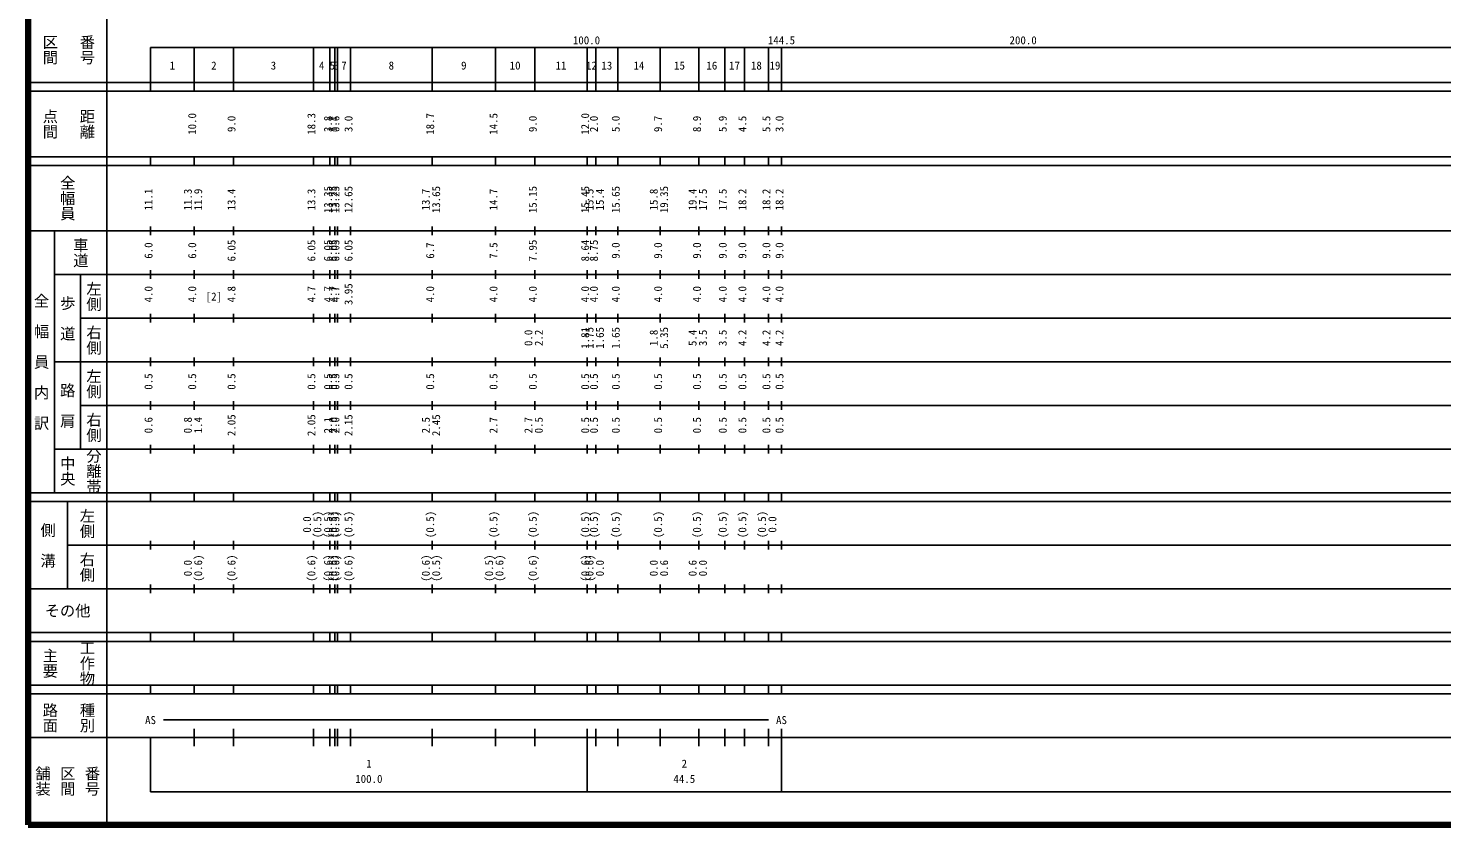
# Model space of a CAD drawing. Units: millimetres on the paper, enlarged 1000 times. Extents: x 40000 to 680000, y 20000 to 380000.
# Drawn here: x 40000 to 363711, y 20000 to 202409 of the extents above; entities that cross this region are included whole.
import ezdxf
from ezdxf.enums import TextEntityAlignment as Align

# ---------------------------------------------------------------- set-up
doc = ezdxf.new("R2010")
doc.units = ezdxf.units.MM
doc.header["$LTSCALE"] = 1000
doc.layers.add('M-TTL', color=2, linetype='Continuous', lineweight=140)
doc.layers.add('M-TTL-BAND', color=7, linetype='Continuous', lineweight=25)
doc.styles.add('@ＭＳ ゴシック', font='')
doc.styles.add('ＭＳ ゴシック', font='')
doc.styles.get('@ＭＳ ゴシック').set_extended_font_data('@MS Gothic')
doc.styles.get('ＭＳ ゴシック').set_extended_font_data('MS Gothic')

msp = doc.modelspace()

# ---------------------------------------------------------------- linework, layer by layer
at = {"layer": 'M-TTL'}
for p, q in [((40000, 380000), (40000, 20000)), ((40000, 20000), (680000, 20000))]:
    msp.add_line(p, q, dxfattribs=at)
at = {"layer": 'M-TTL-BAND'}
for p, q in [((58000, 370000), (58000, 20000)), ((68000, 198000), (579000, 198000)), ((68000, 198000), (68000, 188000)), ((78000, 188000), (78000, 198000)), ((87000, 188000), (87000, 198000)), ((105300, 188000), (105300, 198000)), ((109100, 188000), (109100, 198000)), ((110200, 188000), (110200, 198000)), ((110800, 188000), (110800, 198000)), ((113800, 188000), (113800, 198000)), ((132500, 188000), (132500, 198000)), ((147000, 188000), (147000, 198000)), ((156000, 188000), (156000, 198000)), ((168000, 188000), (168000, 198000)), ((170000, 188000), (170000, 198000)), ((175000, 188000), (175000, 198000)), ((184700, 188000), (184700, 198000)), ((193600, 188000), (193600, 198000)), ((199500, 188000), (199500, 198000)), ((204000, 188000), (204000, 198000)), ((209500, 188000), (209500, 198000)), ((212500, 188000), (212500, 198000)), ((40000, 190000), (579000, 190000)), ((40000, 188000), (579000, 188000)), ((40000, 173000), (579000, 173000)), ((68000, 171000), (68000, 173000)), ((78000, 171000), (78000, 173000)), ((87000, 171000), (87000, 173000)), ((105300, 171000), (105300, 173000)), ((109100, 171000), (109100, 173000)), ((110200, 171000), (110200, 173000)), ((110800, 171000), (110800, 173000)), ((113800, 171000), (113800, 173000)), ((132500, 171000), (132500, 173000)), ((147000, 171000), (147000, 173000)), ((156000, 171000), (156000, 173000)), ((168000, 171000), (168000, 173000)), ((170000, 171000), (170000, 173000)), ((175000, 171000), (175000, 173000)), ((184700, 171000), (184700, 173000)), ((193600, 171000), (193600, 173000)), ((199500, 171000), (199500, 173000)), ((204000, 171000), (204000, 173000)), ((209500, 171000), (209500, 173000)), ((212500, 171000), (212500, 173000)), ((40000, 171000), (579000, 171000)), ((40000, 156000), (579000, 156000)), ((46000, 96000), (46000, 156000)), ((68000, 155000), (68000, 157000)), ((78000, 155000), (78000, 157000)), ((87000, 155000), (87000, 157000)), ((105300, 155000), (105300, 157000)), ((109100, 155000), (109100, 157000)), ((110200, 155000), (110200, 157000)), ((110800, 155000), (110800, 157000)), ((113800, 155000), (113800, 157000)), ((132500, 155000), (132500, 157000)), ((147000, 155000), (147000, 157000)), ((156000, 155000), (156000, 157000)), ((168000, 155000), (168000, 157000)), ((170000, 155000), (170000, 157000)), ((175000, 155000), (175000, 157000)), ((184700, 155000), (184700, 157000)), ((193600, 155000), (193600, 157000)), ((199500, 155000), (199500, 157000)), ((204000, 155000), (204000, 157000)), ((209500, 155000), (209500, 157000)), ((212500, 155000), (212500, 157000)), ((46000, 146000), (579000, 146000)), ((52000, 146000), (52000, 106000)), ((68000, 145000), (68000, 147000)), ((78000, 145000), (78000, 147000)), ((87000, 145000), (87000, 147000)), ((105300, 145000), (105300, 147000)), ((109100, 145000), (109100, 147000)), ((110200, 145000), (110200, 147000)), ((110800, 145000), (110800, 147000)), ((113800, 145000), (113800, 147000)), ((132500, 145000), (132500, 147000)), ((147000, 145000), (147000, 147000)), ((156000, 145000), (156000, 147000)), ((168000, 145000), (168000, 147000)), ((170000, 145000), (170000, 147000)), ((175000, 145000), (175000, 147000)), ((184700, 145000), (184700, 147000)), ((193600, 145000), (193600, 147000)), ((199500, 145000), (199500, 147000)), ((204000, 145000), (204000, 147000)), ((209500, 145000), (209500, 147000)), ((212500, 145000), (212500, 147000)), ((52000, 136000), (579000, 136000)), ((68000, 135000), (68000, 137000)), ((78000, 135000), (78000, 137000)), ((87000, 135000), (87000, 137000)), ((105300, 135000), (105300, 137000)), ((109100, 135000), (109100, 137000)), ((110200, 135000), (110200, 137000)), ((110800, 135000), (110800, 137000)), ((113800, 135000), (113800, 137000)), ((132500, 135000), (132500, 137000)), ((147000, 135000), (147000, 137000)), ((156000, 135000), (156000, 137000)), ((168000, 135000), (168000, 137000)), ((170000, 135000), (170000, 137000)), ((175000, 135000), (175000, 137000)), ((184700, 135000), (184700, 137000)), ((193600, 135000), (193600, 137000)), ((199500, 135000), (199500, 137000)), ((204000, 135000), (204000, 137000)), ((209500, 135000), (209500, 137000)), ((212500, 135000), (212500, 137000)), ((68000, 125000), (68000, 127000)), ((78000, 125000), (78000, 127000)), ((87000, 125000), (87000, 127000)), ((105300, 125000), (105300, 127000)), ((109100, 125000), (109100, 127000)), ((110200, 125000), (110200, 127000)), ((110800, 125000), (110800, 127000)), ((113800, 125000), (113800, 127000)), ((132500, 125000), (132500, 127000)), ((147000, 125000), (147000, 127000)), ((156000, 125000), (156000, 127000)), ((168000, 125000), (168000, 127000)), ((170000, 125000), (170000, 127000)), ((175000, 125000), (175000, 127000)), ((184700, 125000), (184700, 127000)), ((193600, 125000), (193600, 127000)), ((199500, 125000), (199500, 127000)), ((204000, 125000), (204000, 127000)), ((209500, 125000), (209500, 127000)), ((212500, 125000), (212500, 127000)), ((46000, 126000), (579000, 126000)), ((68000, 115000), (68000, 117000)), ((78000, 115000), (78000, 117000)), ((87000, 115000), (87000, 117000)), ((105300, 115000), (105300, 117000)), ((109100, 115000), (109100, 117000)), ((110200, 115000), (110200, 117000)), ((110800, 115000), (110800, 117000)), ((113800, 115000), (113800, 117000)), ((132500, 115000), (132500, 117000)), ((147000, 115000), (147000, 117000)), ((156000, 115000), (156000, 117000)), ((168000, 115000), (168000, 117000)), ((170000, 115000), (170000, 117000)), ((175000, 115000), (175000, 117000)), ((184700, 115000), (184700, 117000)), ((193600, 115000), (193600, 117000)), ((199500, 115000), (199500, 117000)), ((204000, 115000), (204000, 117000)), ((209500, 115000), (209500, 117000)), ((212500, 115000), (212500, 117000)), ((52000, 116000), (579000, 116000)), ((68000, 105000), (68000, 107000)), ((78000, 105000), (78000, 107000)), ((87000, 105000), (87000, 107000)), ((105300, 105000), (105300, 107000)), ((109100, 105000), (109100, 107000)), ((110200, 105000), (110200, 107000)), ((110800, 105000), (110800, 107000)), ((113800, 105000), (113800, 107000)), ((132500, 105000), (132500, 107000)), ((147000, 105000), (147000, 107000)), ((156000, 105000), (156000, 107000)), ((168000, 105000), (168000, 107000)), ((170000, 105000), (170000, 107000)), ((175000, 105000), (175000, 107000)), ((184700, 105000), (184700, 107000)), ((193600, 105000), (193600, 107000)), ((199500, 105000), (199500, 107000)), ((204000, 105000), (204000, 107000)), ((209500, 105000), (209500, 107000)), ((212500, 105000), (212500, 107000)), ((46000, 106000), (579000, 106000)), ((40000, 96000), (579000, 96000)), ((40000, 94000), (579000, 94000)), ((49000, 94000), (49000, 74000)), ((68000, 94000), (68000, 96000)), ((78000, 94000), (78000, 96000)), ((87000, 94000), (87000, 96000)), ((105300, 94000), (105300, 96000)), ((109100, 94000), (109100, 96000)), ((110200, 94000), (110200, 96000)), ((110800, 94000), (110800, 96000)), ((113800, 94000), (113800, 96000)), ((132500, 94000), (132500, 96000)), ((147000, 94000), (147000, 96000)), ((156000, 94000), (156000, 96000)), ((168000, 94000), (168000, 96000)), ((170000, 94000), (170000, 96000)), ((175000, 94000), (175000, 96000)), ((184700, 94000), (184700, 96000)), ((193600, 94000), (193600, 96000)), ((199500, 94000), (199500, 96000)), ((204000, 94000), (204000, 96000)), ((209500, 94000), (209500, 96000)), ((212500, 94000), (212500, 96000)), ((68000, 83000), (68000, 85000)), ((78000, 83000), (78000, 85000)), ((87000, 83000), (87000, 85000)), ((105300, 83000), (105300, 85000)), ((109100, 83000), (109100, 85000)), ((110200, 83000), (110200, 85000)), ((110800, 83000), (110800, 85000)), ((113800, 83000), (113800, 85000)), ((132500, 83000), (132500, 85000)), ((147000, 83000), (147000, 85000)), ((156000, 83000), (156000, 85000)), ((168000, 83000), (168000, 85000)), ((170000, 83000), (170000, 85000)), ((175000, 83000), (175000, 85000)), ((184700, 83000), (184700, 85000)), ((193600, 83000), (193600, 85000)), ((199500, 83000), (199500, 85000)), ((204000, 83000), (204000, 85000)), ((209500, 83000), (209500, 85000)), ((212500, 83000), (212500, 85000)), ((49000, 84000), (579000, 84000)), ((68000, 73000), (68000, 75000)), ((78000, 73000), (78000, 75000)), ((87000, 73000), (87000, 75000)), ((105300, 73000), (105300, 75000)), ((109100, 73000), (109100, 75000)), ((110200, 73000), (110200, 75000)), ((110800, 73000), (110800, 75000)), ((113800, 73000), (113800, 75000)), ((132500, 73000), (132500, 75000)), ((147000, 73000), (147000, 75000)), ((156000, 73000), (156000, 75000)), ((168000, 73000), (168000, 75000)), ((170000, 73000), (170000, 75000)), ((175000, 73000), (175000, 75000)), ((184700, 73000), (184700, 75000)), ((193600, 73000), (193600, 75000)), ((199500, 73000), (199500, 75000)), ((204000, 73000), (204000, 75000)), ((209500, 73000), (209500, 75000)), ((212500, 73000), (212500, 75000)), ((40000, 74000), (579000, 74000)), ((40000, 64000), (579000, 64000)), ((40000, 62000), (579000, 62000)), ((68000, 62000), (68000, 64000)), ((78000, 62000), (78000, 64000)), ((87000, 62000), (87000, 64000)), ((105300, 62000), (105300, 64000)), ((109100, 62000), (109100, 64000)), ((110200, 62000), (110200, 64000)), ((110800, 62000), (110800, 64000)), ((113800, 62000), (113800, 64000)), ((132500, 62000), (132500, 64000)), ((147000, 62000), (147000, 64000)), ((156000, 62000), (156000, 64000)), ((168000, 62000), (168000, 64000)), ((170000, 62000), (170000, 64000)), ((175000, 62000), (175000, 64000)), ((184700, 62000), (184700, 64000)), ((193600, 62000), (193600, 64000)), ((199500, 62000), (199500, 64000)), ((204000, 62000), (204000, 64000)), ((209500, 62000), (209500, 64000)), ((212500, 62000), (212500, 64000)), ((40000, 52000), (579000, 52000)), ((68000, 50000), (68000, 52000)), ((78000, 50000), (78000, 52000)), ((87000, 50000), (87000, 52000)), ((105300, 50000), (105300, 52000)), ((109100, 50000), (109100, 52000)), ((110200, 50000), (110200, 52000)), ((110800, 50000), (110800, 52000)), ((113800, 50000), (113800, 52000)), ((132500, 50000), (132500, 52000)), ((147000, 50000), (147000, 52000)), ((156000, 50000), (156000, 52000)), ((168000, 50000), (168000, 52000)), ((170000, 50000), (170000, 52000)), ((175000, 50000), (175000, 52000)), ((184700, 50000), (184700, 52000)), ((193600, 50000), (193600, 52000)), ((199500, 50000), (199500, 52000)), ((204000, 50000), (204000, 52000)), ((209500, 50000), (209500, 52000)), ((212500, 50000), (212500, 52000)), ((40000, 50000), (579000, 50000)), ((71000, 44000), (209500, 44000)), ((40000, 40000), (579000, 40000)), ((68000, 40000), (68000, 27500)), ((78000, 38000), (78000, 42000)), ((87000, 38000), (87000, 42000)), ((105300, 38000), (105300, 42000)), ((109100, 38000), (109100, 42000)), ((110200, 38000), (110200, 42000)), ((110800, 38000), (110800, 42000)), ((113800, 38000), (113800, 42000)), ((132500, 38000), (132500, 42000)), ((147000, 38000), (147000, 42000)), ((156000, 38000), (156000, 42000)), ((168000, 27500), (168000, 42000)), ((170000, 38000), (170000, 42000)), ((175000, 38000), (175000, 42000)), ((184700, 38000), (184700, 42000)), ((193600, 38000), (193600, 42000)), ((199500, 38000), (199500, 42000)), ((204000, 38000), (204000, 42000)), ((209500, 38000), (209500, 42000)), ((212500, 27500), (212500, 42000)), ((68000, 27500), (579000, 27500))]:
    msp.add_line(p, q, dxfattribs=at)

# ---------------------------------------------------------------- texts
at = {"layer": 'M-TTL-BAND', "style": '@ＭＳ ゴシック'}
for s, p in [('番号', (53500, 197500)), ('区間', (45000, 197500)), ('点間', (45000, 180500)), ('距離', (53500, 180500)), ('全幅員', (49000, 163500)), ('車道', (52000, 151000)), ('左側', (55000, 141000)), ('全\u3000幅\u3000員\u3000内\u3000訳', (43000, 126000)), ('歩\u3000道', (49000, 136000)), ('右側', (55000, 131000)), ('左側', (55000, 121000)), ('路\u3000肩', (49000, 116000)), ('右側', (55000, 111000)), ('中央', (49000, 101000)), ('分離帯', (55000, 101000)), ('左側', (53500, 89000)), ('側\u3000溝', (44500, 84000)), ('右側', (53500, 79000)), ('工作物', (53500, 57000)), ('主要', (45000, 57000)), ('路面', (45000, 44500)), ('種別', (53500, 44500)), ('舗装', (43333, 30000)), ('区間', (49000, 30000)), ('番号', (54667, 30000))]:
    msp.add_text(s, height=2566, rotation=270, dxfattribs=at).set_placement(p, align=Align.MIDDLE_CENTER)
at = {"layer": 'M-TTL-BAND', "style": 'ＭＳ ゴシック'}
for s, p in [('100.0', (167844, 198195)), ('144.5', (212500, 198195)), ('200.0', (267844, 198195)), ('1', (73000, 192405)), ('2', (82500, 192405)), ('3', (96150, 192405)), ('4', (107200, 192405)), ('5', (109650, 192405)), ('6', (110500, 192405)), ('7', (112300, 192405)), ('8', (123150, 192405)), ('9', (139750, 192405)), ('10', (151500, 192405)), ('11', (162000, 192405)), ('12', (169000, 192405)), ('13', (172500, 192405)), ('14', (179850, 192405)), ('15', (189150, 192405)), ('16', (196550, 192405)), ('17', (201750, 192405)), ('18', (206750, 192405)), ('19', (211000, 192405)), ('[2]', (82500, 139500)), ('AS', (68000, 42500)), ('AS', (212500, 42500)), ('1', (118000, 32523)), ('2', (190250, 32523)), ('100.0', (118000, 29033)), ('44.5', (190250, 29033))]:
    msp.add_text(s, height=1833, dxfattribs=at).set_placement(p, align=Align.BOTTOM_CENTER)
for s, p in [('10.0', (79000, 180500)), ('9.0', (88000, 180500)), ('18.3', (106300, 180500)), ('3.8', (110100, 180500)), ('1.1', (111200, 180500)), ('0.6', (111800, 180500)), ('3.0', (114800, 180500)), ('18.7', (133500, 180500)), ('14.5', (148000, 180500)), ('9.0', (157000, 180500)), ('12.0', (169000, 180500)), ('2.0', (171000, 180500)), ('5.0', (176000, 180500)), ('9.7', (185700, 180500)), ('8.9', (194600, 180500)), ('5.9', (200500, 180500)), ('4.5', (205000, 180500)), ('5.5', (210500, 180500)), ('3.0', (213500, 180500)), ('11.1', (69000, 163174)), ('11.3', (78000, 163174)), ('11.9', (80370, 163174)), ('13.4', (88000, 163174)), ('13.3', (106300, 163174)), ('13.35', (110100, 163174)), ('13.25', (111200, 163174)), ('13.25', (111800, 163174)), ('12.65', (114800, 163174)), ('13.7', (132500, 163174)), ('13.65', (134870, 163174)), ('14.7', (148000, 163174)), ('15.15', (157000, 163174)), ('15.45', (169000, 163174)), ('15.5', (170000, 163174)), ('15.4', (172370, 163174)), ('15.65', (176000, 163174)), ('15.8', (184700, 163174)), ('19.35', (187070, 163174)), ('19.4', (193600, 163174)), ('17.5', (195970, 163174)), ('17.5', (200500, 163174)), ('18.2', (205000, 163174)), ('18.2', (210500, 163174)), ('18.2', (213500, 163174)), ('6.0', (69000, 151500)), ('6.0', (79000, 151500)), ('6.05', (88000, 151500)), ('6.05', (106300, 151500)), ('6.05', (110100, 151500)), ('6.05', (111200, 151500)), ('6.05', (111800, 151500)), ('6.05', (114800, 151500)), ('6.7', (133500, 151500)), ('7.5', (148000, 151500)), ('7.95', (157000, 151500)), ('8.64', (169000, 151500)), ('8.75', (171000, 151500)), ('9.0', (176000, 151500)), ('9.0', (185700, 151500)), ('9.0', (194600, 151500)), ('9.0', (200500, 151500)), ('9.0', (205000, 151500)), ('9.0', (210500, 151500)), ('9.0', (213500, 151500)), ('4.0', (69000, 141500)), ('4.0', (79000, 141500)), ('4.8', (88000, 141500)), ('4.7', (106300, 141500)), ('4.7', (110100, 141500)), ('4.7', (111200, 141500)), ('4.7', (111800, 141500)), ('3.95', (114800, 141500)), ('4.0', (133500, 141500)), ('4.0', (148000, 141500)), ('4.0', (157000, 141500)), ('4.0', (169000, 141500)), ('4.0', (171000, 141500)), ('4.0', (176000, 141500)), ('4.0', (185700, 141500)), ('4.0', (194600, 141500)), ('4.0', (200500, 141500)), ('4.0', (205000, 141500)), ('4.0', (210500, 141500)), ('4.0', (213500, 141500)), ('0.0', (156000, 131500)), ('2.2', (158370, 131500)), ('1.81', (169000, 131500)), ('1.75', (170000, 131500)), ('1.65', (172370, 131500)), ('1.65', (176000, 131500)), ('1.8', (184700, 131500)), ('5.35', (187070, 131500)), ('5.4', (193600, 131500)), ('3.5', (195970, 131500)), ('3.5', (200500, 131500)), ('4.2', (205000, 131500)), ('4.2', (210500, 131500)), ('4.2', (213500, 131500)), ('0.5', (69000, 121500)), ('0.5', (79000, 121500)), ('0.5', (88000, 121500)), ('0.5', (106300, 121500)), ('0.5', (110100, 121500)), ('0.5', (111200, 121500)), ('0.5', (111800, 121500)), ('0.5', (114800, 121500)), ('0.5', (133500, 121500)), ('0.5', (148000, 121500)), ('0.5', (157000, 121500)), ('0.5', (169000, 121500)), ('0.5', (171000, 121500)), ('0.5', (176000, 121500)), ('0.5', (185700, 121500)), ('0.5', (194600, 121500)), ('0.5', (200500, 121500)), ('0.5', (205000, 121500)), ('0.5', (210500, 121500)), ('0.5', (213500, 121500)), ('2.05', (88000, 111500)), ('2.05', (106300, 111500)), ('2.15', (114800, 111500)), ('2.45', (134870, 111500)), ('0.6', (69000, 111500)), ('0.8', (78000, 111500)), ('1.4', (80370, 111500)), ('2.1', (110100, 111500)), ('2.0', (111200, 111500)), ('2.0', (111800, 111500)), ('2.5', (132500, 111500)), ('2.7', (148000, 111500)), ('2.7', (156000, 111500)), ('0.5', (158370, 111500)), ('0.5', (169000, 111500)), ('0.5', (171000, 111500)), ('0.5', (176000, 111500)), ('0.5', (185700, 111500)), ('0.5', (194600, 111500)), ('0.5', (200500, 111500)), ('0.5', (205000, 111500)), ('0.5', (210500, 111500)), ('0.5', (213500, 111500)), ('(0.5)', (107670, 88764)), ('(0.5)', (110100, 88764)), ('(0.5)', (111200, 88764)), ('(0.5)', (111800, 88764)), ('(0.5)', (114800, 88764)), ('(0.5)', (133500, 88764)), ('(0.5)', (148000, 88764)), ('(0.5)', (157000, 88764)), ('(0.5)', (169000, 88764)), ('(0.5)', (171000, 88764)), ('(0.5)', (176000, 88764)), ('(0.5)', (185700, 88764)), ('(0.5)', (194600, 88764)), ('(0.5)', (200500, 88764)), ('(0.5)', (205000, 88764)), ('(0.5)', (209500, 88764)), ('0.0', (105300, 88764)), ('0.0', (211870, 88764)), ('(0.6)', (80370, 78764)), ('(0.6)', (88000, 78764)), ('(0.6)', (106300, 78764)), ('(0.6)', (110100, 78764)), ('(0.6)', (111200, 78764)), ('(0.6)', (111800, 78764)), ('(0.6)', (114800, 78764)), ('(0.6)', (132500, 78764)), ('(0.5)', (134870, 78764)), ('(0.5)', (147000, 78764)), ('(0.6)', (149370, 78764)), ('(0.6)', (157000, 78764)), ('(0.6)', (169000, 78764)), ('(0.6)', (170000, 78764)), ('0.0', (78000, 78764)), ('0.0', (172370, 78764)), ('0.0', (184700, 78764)), ('0.6', (187070, 78764)), ('0.6', (193600, 78764)), ('0.0', (195970, 78764))]:
    msp.add_text(s, height=1833, rotation=90, dxfattribs=at).set_placement(p, align=Align.BOTTOM_CENTER)
msp.add_text('その他', height=2566, dxfattribs=at).set_placement((49000, 69000), align=Align.MIDDLE_CENTER)

doc.saveas('drawing.dxf')
